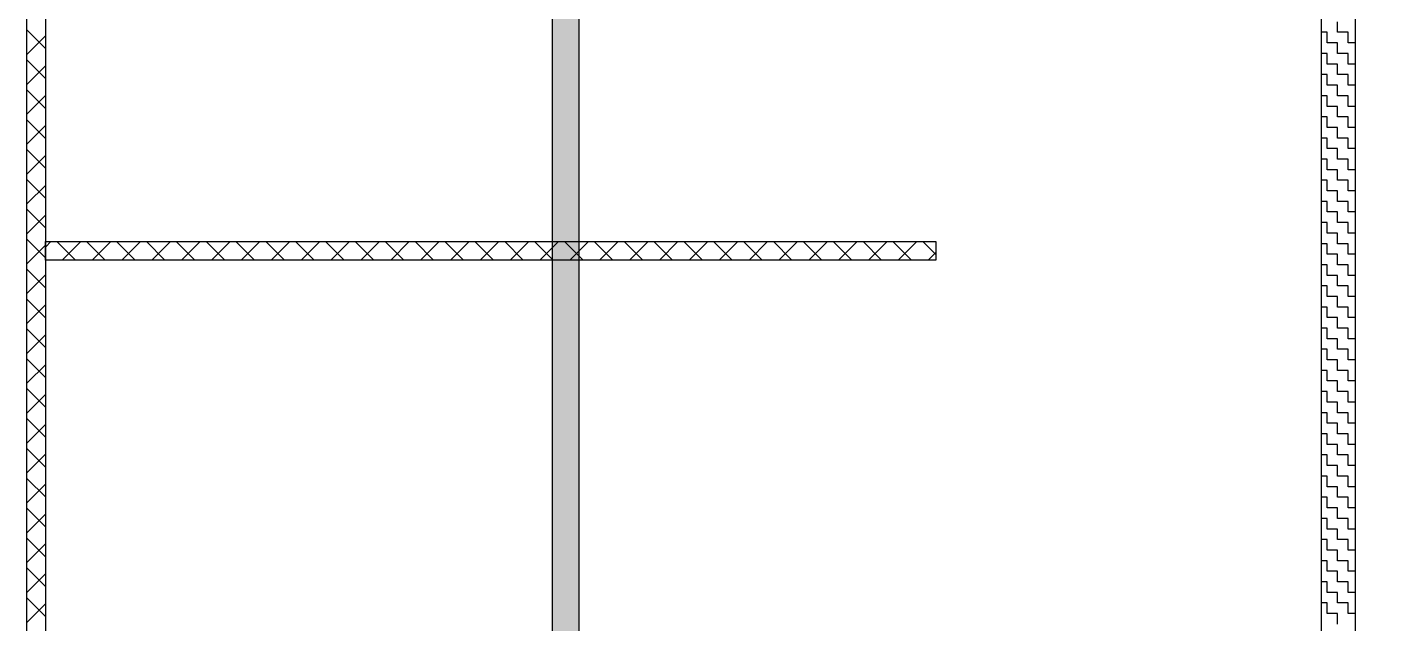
# Model space of a CAD drawing. Header units: millimetres. Extents: x -3262 to 113774, y 0 to 217478.
# Drawn here: x 48089 to 58225, y 200452 to 204929 of the extents above; entities that cross this region are included whole.
import ezdxf

# ---------------------------------------------------------------- set-up
doc = ezdxf.new("R2010")
doc.units = ezdxf.units.MM
doc.header["$LTSCALE"] = 100
for name, color, linetype in [('EL6131--_ENERGIEBEDR (1996)', 2, 'Continuous'), ('EL6131--_GEBOUWINST (1996)', 2, 'Continuous'), ('EL6131--_KG_D', 3, 'Continuous')]:
    doc.layers.add(name, color=color, linetype=linetype)
doc.styles.add('CofelyArial', font='arial.ttf')

# ---------------------------------------------------------------- blocks, each defined once
blk = doc.blocks.new('*X78')
at = {"color": 0}
for p, q in [((38890, 30033), (38750, 30173)), ((38789, 30033), (38929, 30173)), ((39115, 30033), (38975, 30173)), ((39014, 30033), (39154, 30173)), ((39339, 30033), (39199, 30173)), ((39238, 30033), (39378, 30173)), ((39564, 30033), (39424, 30173)), ((39463, 30033), (39603, 30173)), ((39788, 30033), (39648, 30173)), ((39687, 30033), (39827, 30173)), ((40013, 30033), (39873, 30173)), ((39912, 30033), (40052, 30173)), ((40237, 30033), (40097, 30173)), ((40136, 30033), (40276, 30173)), ((40462, 30033), (40322, 30173)), ((40361, 30033), (40501, 30173)), ((40686, 30033), (40546, 30173)), ((40585, 30033), (40725, 30173)), ((40911, 30033), (40771, 30173)), ((40810, 30033), (40950, 30173)), ((41135, 30033), (40995, 30173)), ((41034, 30033), (41174, 30173)), ((41360, 30033), (41220, 30173)), ((41259, 30033), (41399, 30173)), ((41584, 30033), (41444, 30173)), ((41483, 30033), (41623, 30173)), ((41809, 30033), (41669, 30173)), ((41708, 30033), (41848, 30173)), ((42033, 30033), (41893, 30173)), ((41932, 30033), (42072, 30173)), ((42258, 30033), (42118, 30173)), ((42157, 30033), (42297, 30173)), ((42482, 30033), (42342, 30173)), ((42381, 30033), (42521, 30173)), ((42707, 30033), (42567, 30173)), ((42606, 30033), (42746, 30173)), ((42931, 30033), (42791, 30173)), ((42830, 30033), (42970, 30173)), ((43156, 30033), (43016, 30173)), ((43055, 30033), (43195, 30173))]:
    blk.add_line(p, q, dxfattribs=at)
blk = doc.blocks.new('*X79')
at = {"color": 0}
for p, q in [((48808, 29993), (48768, 30033)), ((48668, 29810), (48808, 29950)), ((48808, 29769), (48668, 29909)), ((48668, 29585), (48808, 29725)), ((48808, 29544), (48668, 29684)), ((48668, 29361), (48808, 29501)), ((48808, 29320), (48668, 29460)), ((48668, 29136), (48808, 29276)), ((48808, 29095), (48668, 29235)), ((48668, 28912), (48808, 29052)), ((48808, 28871), (48668, 29011)), ((48668, 28687), (48808, 28827)), ((48808, 28646), (48668, 28786)), ((48668, 28463), (48808, 28603)), ((48808, 28422), (48668, 28562)), ((48668, 28238), (48808, 28378)), ((48808, 28197), (48668, 28337)), ((48668, 28014), (48808, 28154)), ((48808, 27973), (48668, 28113)), ((48668, 27789), (48808, 27929)), ((48808, 27748), (48668, 27888)), ((48668, 27565), (48808, 27705)), ((48808, 27524), (48668, 27664)), ((48668, 27340), (48808, 27480)), ((48808, 27299), (48668, 27439)), ((48668, 27116), (48808, 27256)), ((48808, 27075), (48668, 27215)), ((48668, 26891), (48808, 27031)), ((48808, 26850), (48668, 26990)), ((48668, 26667), (48808, 26807)), ((48808, 26626), (48668, 26766)), ((48668, 26442), (48808, 26582)), ((48808, 26401), (48668, 26541)), ((48668, 26218), (48808, 26358)), ((48808, 26177), (48668, 26317)), ((48668, 25993), (48808, 26133)), ((48808, 25952), (48668, 26092)), ((48668, 25769), (48808, 25909)), ((48808, 25728), (48668, 25868)), ((48668, 25544), (48808, 25684)), ((48808, 25503), (48668, 25643)), ((48668, 25320), (48808, 25460)), ((48808, 25279), (48668, 25419)), ((48668, 25095), (48808, 25235)), ((48808, 25054), (48668, 25194)), ((48668, 24871), (48808, 25011)), ((48808, 24830), (48668, 24970)), ((48668, 24646), (48808, 24786)), ((48808, 24605), (48668, 24745)), ((48668, 24422), (48808, 24562)), ((48808, 24381), (48668, 24521)), ((48668, 24197), (48808, 24337)), ((48808, 24156), (48668, 24296)), ((48668, 23973), (48808, 24113)), ((48808, 23932), (48668, 24072)), ((48668, 23748), (48808, 23888)), ((48808, 23707), (48668, 23847)), ((48668, 23524), (48808, 23664)), ((48808, 23483), (48668, 23623)), ((48710, 23341), (48808, 23439)), ((48726, 23341), (48668, 23398))]:
    blk.add_line(p, q, dxfattribs=at)
blk = doc.blocks.new('*X103')
at = {"color": 0}
for p, q in [((38814, 20399), (38894, 20399)), ((38814, 20320), (38814, 20399)), ((38894, 20399), (38894, 20444)), ((38973, 20399), (39052, 20399)), ((38973, 20320), (38973, 20399)), ((39052, 20399), (39052, 20444)), ((39132, 20399), (39211, 20399)), ((39132, 20320), (39132, 20399)), ((39211, 20399), (39211, 20444)), ((39291, 20399), (39370, 20399)), ((39291, 20320), (39291, 20399)), ((39370, 20399), (39370, 20444)), ((39449, 20399), (39529, 20399)), ((39449, 20320), (39449, 20399)), ((39529, 20399), (39529, 20444)), ((39608, 20399), (39688, 20399)), ((39608, 20320), (39608, 20399)), ((39688, 20399), (39688, 20444)), ((39767, 20399), (39846, 20399)), ((39767, 20320), (39767, 20399)), ((39846, 20399), (39846, 20444)), ((39926, 20399), (40005, 20399)), ((39926, 20320), (39926, 20399)), ((40005, 20399), (40005, 20444)), ((40084, 20399), (40164, 20399)), ((40084, 20320), (40084, 20399)), ((40164, 20399), (40164, 20444)), ((40243, 20399), (40322, 20399)), ((40243, 20320), (40243, 20399)), ((40322, 20399), (40322, 20444)), ((40402, 20399), (40481, 20399)), ((40402, 20320), (40402, 20399)), ((40481, 20399), (40481, 20444)), ((40561, 20399), (40640, 20399)), ((40561, 20320), (40561, 20399)), ((40640, 20399), (40640, 20444)), ((40719, 20399), (40799, 20399)), ((40719, 20320), (40719, 20399)), ((40799, 20399), (40799, 20444)), ((40878, 20399), (40958, 20399)), ((40878, 20320), (40878, 20399)), ((40958, 20399), (40958, 20444)), ((41037, 20399), (41116, 20399)), ((41037, 20320), (41037, 20399)), ((41116, 20399), (41116, 20444)), ((41196, 20399), (41275, 20399)), ((41196, 20320), (41196, 20399)), ((41275, 20399), (41275, 20444)), ((41354, 20399), (41434, 20399)), ((41354, 20320), (41354, 20399)), ((41434, 20399), (41434, 20444)), ((41513, 20399), (41592, 20399)), ((41513, 20320), (41513, 20399)), ((41592, 20399), (41592, 20444)), ((41672, 20399), (41751, 20399)), ((41672, 20320), (41672, 20399)), ((41751, 20399), (41751, 20444)), ((41831, 20399), (41910, 20399)), ((41831, 20320), (41831, 20399)), ((41910, 20399), (41910, 20444)), ((41989, 20399), (42069, 20399)), ((41989, 20320), (41989, 20399)), ((42069, 20399), (42069, 20444)), ((42148, 20399), (42228, 20399)), ((42148, 20320), (42148, 20399)), ((42228, 20399), (42228, 20444)), ((42307, 20399), (42386, 20399)), ((42307, 20320), (42307, 20399)), ((42386, 20399), (42386, 20444)), ((42466, 20399), (42545, 20399)), ((42466, 20320), (42466, 20399)), ((42545, 20399), (42545, 20444)), ((42624, 20399), (42704, 20399)), ((42624, 20320), (42624, 20399)), ((42704, 20399), (42704, 20444)), ((42783, 20399), (42862, 20399)), ((42783, 20320), (42783, 20399)), ((42862, 20399), (42862, 20444)), ((42942, 20399), (43021, 20399)), ((42942, 20320), (42942, 20399)), ((43021, 20399), (43021, 20444)), ((43101, 20399), (43180, 20399)), ((43101, 20320), (43101, 20399)), ((43180, 20399), (43180, 20444)), ((38735, 20320), (38814, 20320)), ((38894, 20320), (38973, 20320)), ((38894, 20241), (38894, 20320)), ((39052, 20320), (39132, 20320)), ((39052, 20241), (39052, 20320)), ((39211, 20320), (39291, 20320)), ((39211, 20241), (39211, 20320)), ((39370, 20320), (39449, 20320)), ((39370, 20241), (39370, 20320)), ((39529, 20320), (39608, 20320)), ((39529, 20241), (39529, 20320)), ((39688, 20320), (39767, 20320)), ((39688, 20241), (39688, 20320)), ((39846, 20320), (39926, 20320)), ((39846, 20241), (39846, 20320)), ((40005, 20320), (40084, 20320)), ((40005, 20241), (40005, 20320)), ((40164, 20320), (40243, 20320)), ((40164, 20241), (40164, 20320)), ((40322, 20320), (40402, 20320)), ((40322, 20241), (40322, 20320)), ((40481, 20320), (40561, 20320)), ((40481, 20241), (40481, 20320)), ((40640, 20320), (40719, 20320)), ((40640, 20241), (40640, 20320)), ((40799, 20320), (40878, 20320)), ((40799, 20241), (40799, 20320)), ((40958, 20320), (41037, 20320)), ((40958, 20241), (40958, 20320)), ((41116, 20320), (41196, 20320)), ((41116, 20241), (41116, 20320)), ((41275, 20320), (41354, 20320)), ((41275, 20241), (41275, 20320)), ((41434, 20320), (41513, 20320)), ((41434, 20241), (41434, 20320)), ((41592, 20320), (41672, 20320)), ((41592, 20241), (41592, 20320)), ((41751, 20320), (41831, 20320)), ((41751, 20241), (41751, 20320)), ((41910, 20320), (41989, 20320)), ((41910, 20241), (41910, 20320)), ((42069, 20320), (42148, 20320)), ((42069, 20241), (42069, 20320)), ((42228, 20320), (42307, 20320)), ((42228, 20241), (42228, 20320)), ((42386, 20320), (42466, 20320)), ((42386, 20241), (42386, 20320)), ((42545, 20320), (42624, 20320)), ((42545, 20241), (42545, 20320)), ((42704, 20320), (42783, 20320)), ((42704, 20241), (42704, 20320)), ((42862, 20320), (42942, 20320)), ((42862, 20241), (42862, 20320)), ((43021, 20320), (43101, 20320)), ((43021, 20241), (43021, 20320)), ((43180, 20320), (43259, 20320)), ((43180, 20241), (43180, 20320)), ((38814, 20241), (38894, 20241)), ((38814, 20186), (38814, 20241)), ((38973, 20241), (39052, 20241)), ((38973, 20186), (38973, 20241)), ((39132, 20241), (39211, 20241)), ((39132, 20186), (39132, 20241)), ((39291, 20241), (39370, 20241)), ((39291, 20186), (39291, 20241)), ((39449, 20241), (39529, 20241)), ((39449, 20186), (39449, 20241)), ((39608, 20241), (39688, 20241)), ((39608, 20186), (39608, 20241)), ((39767, 20241), (39846, 20241)), ((39767, 20186), (39767, 20241)), ((39926, 20241), (40005, 20241)), ((39926, 20186), (39926, 20241)), ((40084, 20241), (40164, 20241)), ((40084, 20186), (40084, 20241)), ((40243, 20241), (40322, 20241)), ((40243, 20186), (40243, 20241)), ((40402, 20241), (40481, 20241)), ((40402, 20186), (40402, 20241)), ((40561, 20241), (40640, 20241)), ((40561, 20186), (40561, 20241)), ((40719, 20241), (40799, 20241)), ((40719, 20186), (40719, 20241)), ((40878, 20241), (40958, 20241)), ((40878, 20186), (40878, 20241)), ((41037, 20241), (41116, 20241)), ((41037, 20186), (41037, 20241)), ((41196, 20241), (41275, 20241)), ((41196, 20186), (41196, 20241)), ((41354, 20241), (41434, 20241)), ((41354, 20186), (41354, 20241)), ((41513, 20241), (41592, 20241)), ((41513, 20186), (41513, 20241)), ((41672, 20241), (41751, 20241)), ((41672, 20186), (41672, 20241)), ((41831, 20241), (41910, 20241)), ((41831, 20186), (41831, 20241)), ((41989, 20241), (42069, 20241)), ((41989, 20186), (41989, 20241)), ((42148, 20241), (42228, 20241)), ((42148, 20186), (42148, 20241)), ((42307, 20241), (42386, 20241)), ((42307, 20186), (42307, 20241)), ((42466, 20241), (42545, 20241)), ((42466, 20186), (42466, 20241)), ((42624, 20241), (42704, 20241)), ((42624, 20186), (42624, 20241)), ((42783, 20241), (42862, 20241)), ((42783, 20186), (42783, 20241)), ((42942, 20241), (43021, 20241)), ((42942, 20186), (42942, 20241)), ((43101, 20241), (43180, 20241)), ((43101, 20186), (43101, 20241))]:
    blk.add_line(p, q, dxfattribs=at)
blk = doc.blocks.new('*U109')
at = {"color": 0, "linetype": 'Continuous'}
for p, q in [((0, 100, -2730), (50160, 100, -2730)), ((0, -100, -2730), (50160, -100, -2730))]:
    blk.add_line(p, q, dxfattribs=at)
at = {"color": 1, "style": 'CofelyArial'}
for tag in ['CODE', 'POSITIONCODE', 'SECTIONCODE']:
    blk.add_attdef(tag, (52141, 167318, 2730), '', height=1.8, dxfattribs=at)

msp = doc.modelspace()

# ---------------------------------------------------------------- hatches: boundary and pattern name
at = {"layer": 'EL6131--_ENERGIEBEDR (1996)', "linetype": 'Continuous'}
h = msp.add_hatch(dxfattribs=at)
h.set_pattern_fill('STARS', color=1, scale=25)
h.set_pattern_definition([(0, (-32496.78, 51816.24), (0, 137.48153), [79.375, -79.375]), (60, (-32496.78, 51816.24), (-119.0625, 68.74077), [79.375, -79.375]), (120, (-32457.1, 51884.98), (-119.0625, -68.74077), [79.375, -79.375])])
h.paths.add_polyline_path([(52041, 167318), (52241, 167318), (52241, 217478), (52041, 217478)])

# ---------------------------------------------------------------- linework, layer by layer
at = {"layer": 'EL6131--_ENERGIEBEDR (1996)'}
msp.add_lwpolyline([(57827, 197209), (57827, 173719), (58077, 173719), (58077, 185621), (58077, 194178), (62937, 194178), (62937, 194582), (58077, 194582), (58077, 197409), (58077, 210738), (57819, 210738), (57819, 197409), (48695, 197409), (48695, 197409), (48492, 197409), (48492, 197209)], close=True, dxfattribs=at)
at = {"layer": 'EL6131--_GEBOUWINST (1996)', "color": 2, "linetype": 'Continuous'}
for points in [[(48229, 217478), (48229, 199578), (48089, 199578), (48089, 217478)], [(54922, 203178), (48229, 203178), (48229, 203318), (54922, 203318)]]:
    msp.add_lwpolyline(points, close=True, dxfattribs=at)

# ---------------------------------------------------------------- block references
at = {"layer": 'EL6131--_ENERGIEBEDR (1996)', "color": 1, "linetype": 'Continuous', "rotation": 90}
msp.add_blockref('*X103', (78263, 161709), dxfattribs=at)
at = {"layer": 'EL6131--_GEBOUWINST (1996)', "color": 1, "linetype": 'Continuous', "rotation": 90}
for name, p in [('*X78', (78263, 161709)), ('*X79', (78263, 154509))]:
    msp.add_blockref(name, p, dxfattribs=at)
at = {"layer": 'EL6131--_KG_D', "linetype": 'Continuous', "rotation": 90.00000000000001}
msp.add_blockref('*U109', (52141, 167318, 2730), dxfattribs=at)

doc.saveas('drawing.dxf')
